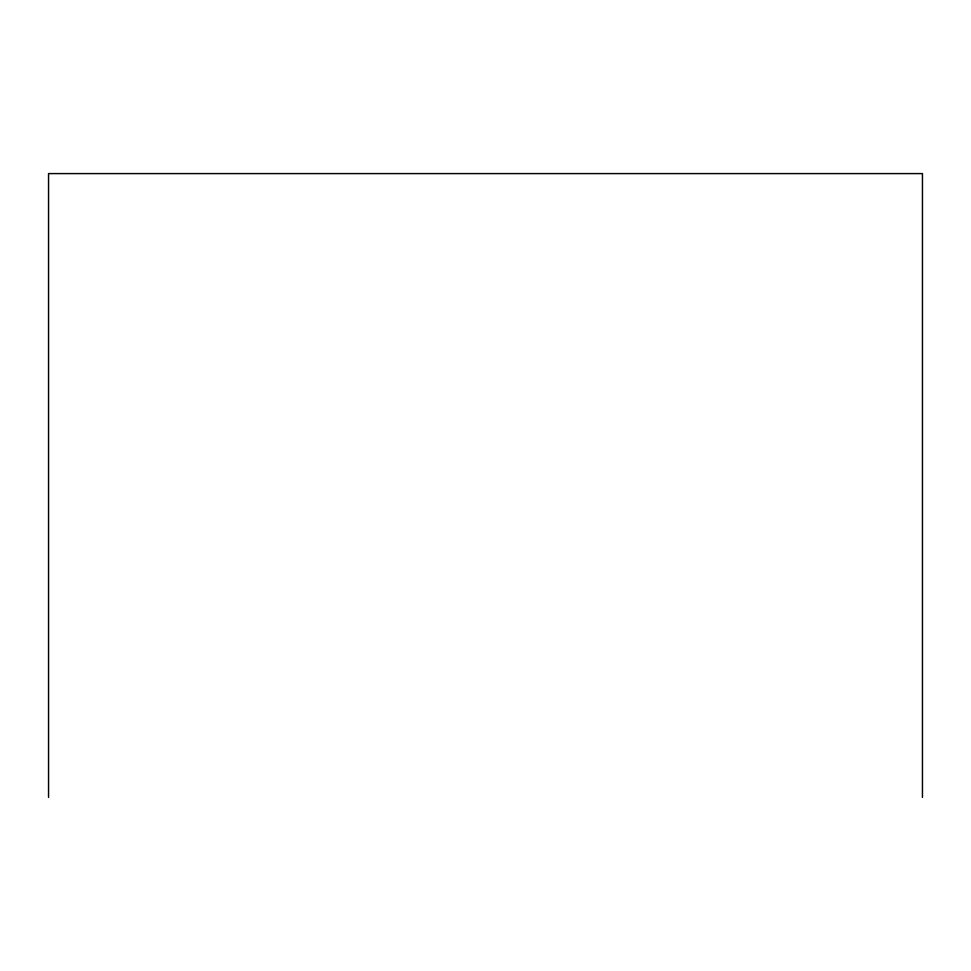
<?xml version="1.0" encoding="UTF-8"?>
<svg xmlns="http://www.w3.org/2000/svg" width="971" height="971" viewBox="0 0 971 971"><rect width="100%" height="100%" fill="white"/><g stroke="black" fill="none" stroke-linecap="round" stroke-linejoin="round"><path stroke-width="1.46" d="M922.45 797.409L922.45 173.591L48.55 173.591L48.55 797.409"/></g></svg>
